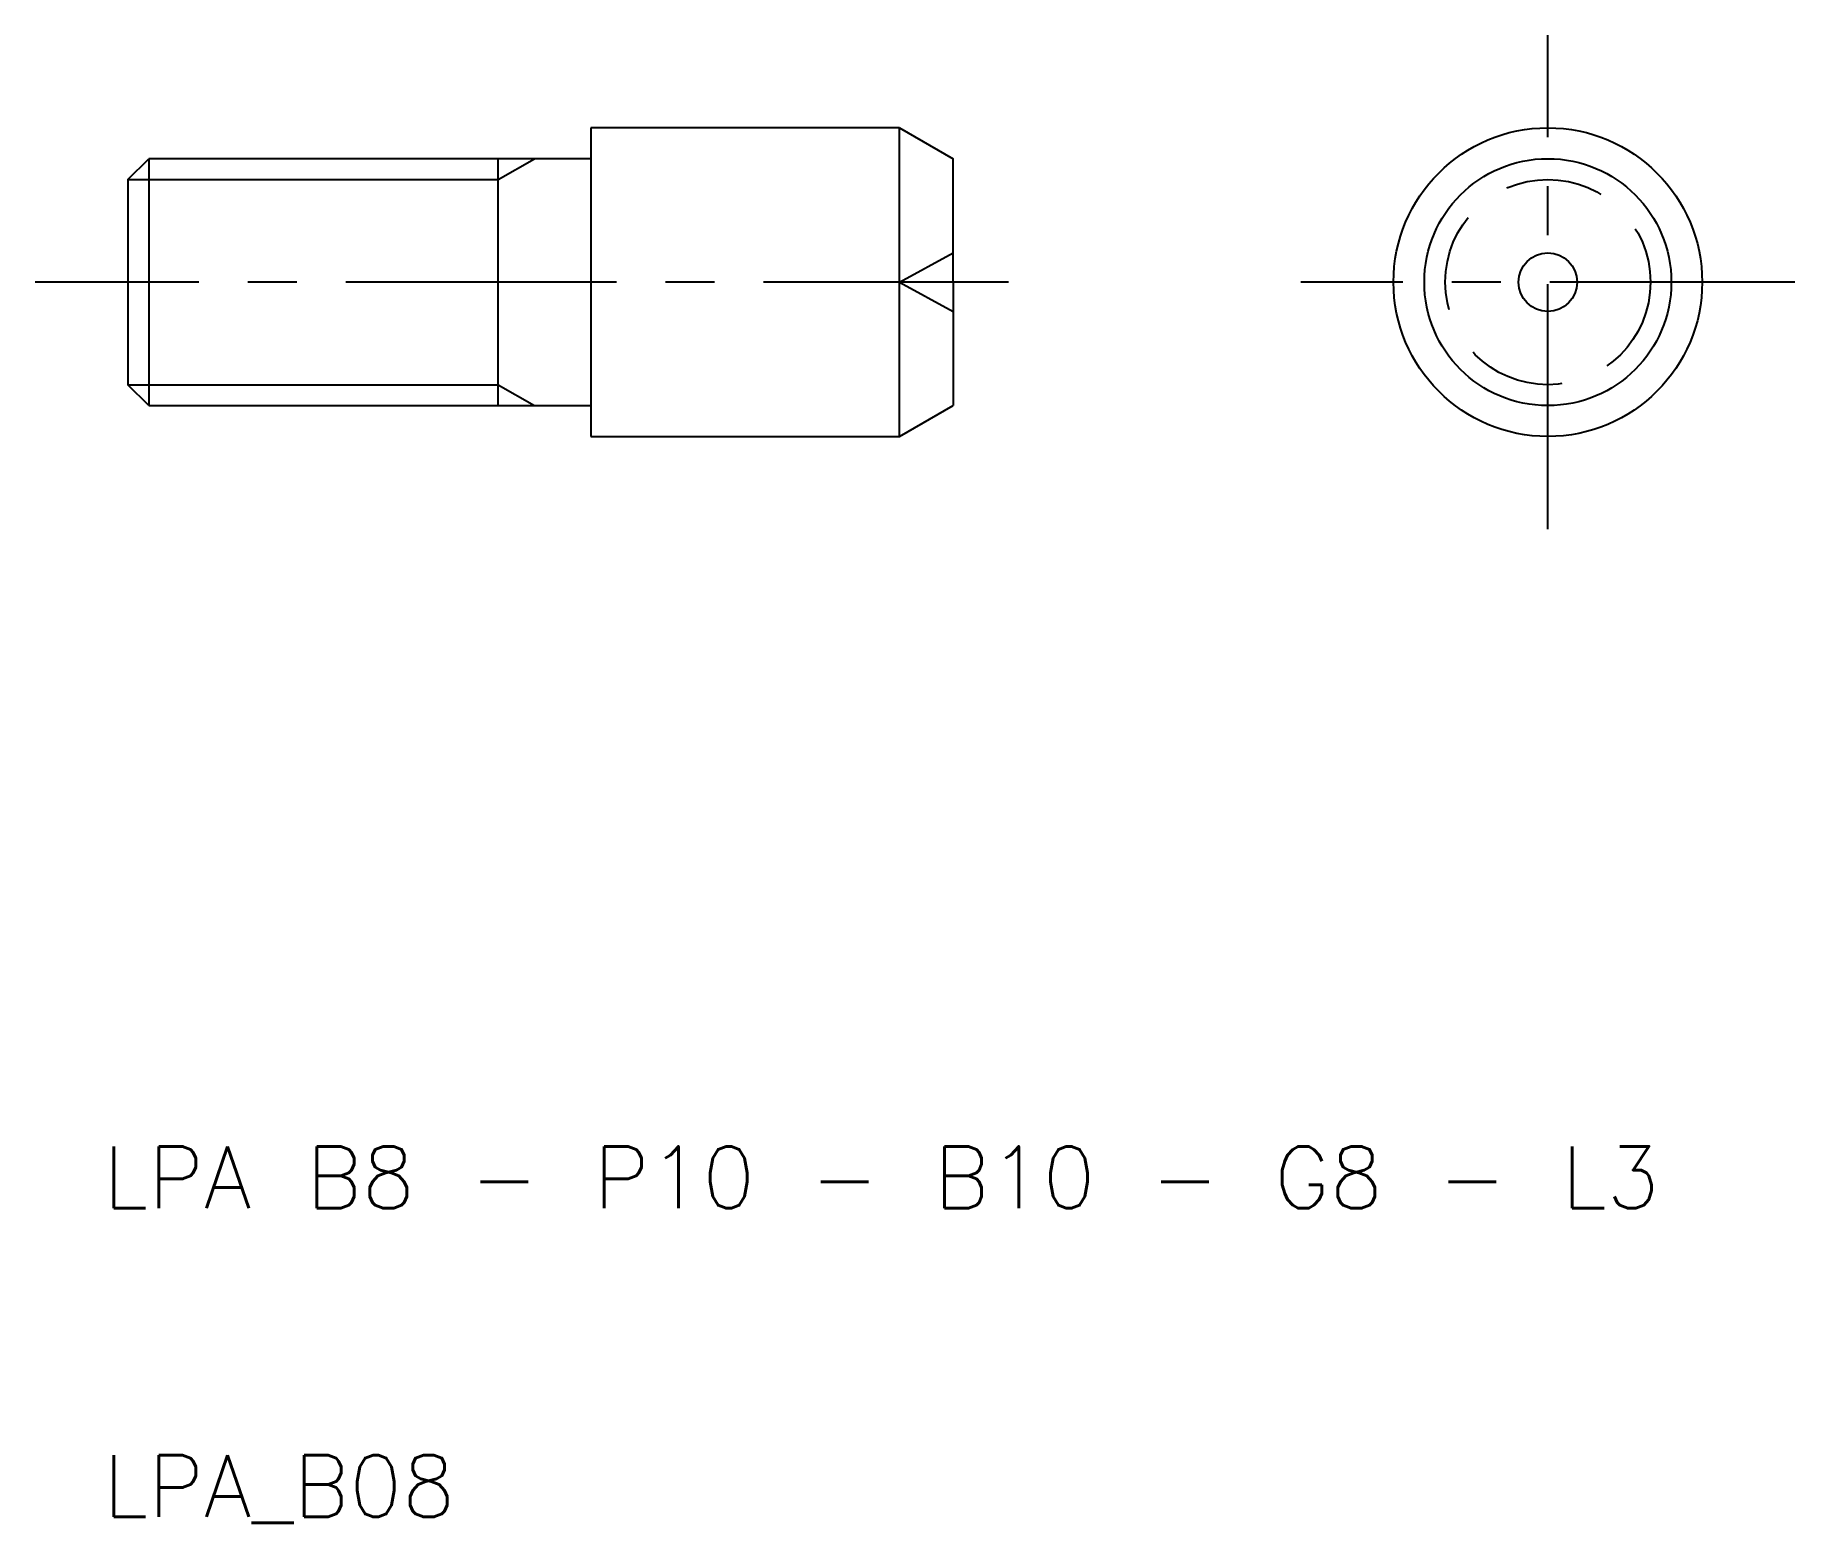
# Model space of a CAD drawing. Extents: x 32 to 89, y 9.8 to 58.
import ezdxf

# ---------------------------------------------------------------- set-up
doc = ezdxf.new("R2010")
doc.units = 0
doc.header["$LTSCALE"] = 0.25
doc.linetypes.add('CENTER', pattern=[50.8, 31.75, -6.35, 6.35, -6.35])
doc.linetypes.add('DASHED', pattern=[19.05, 12.7, -6.35])
doc.layers.get('0').update_dxf_attribs({"linetype": 'CONTINUOUS'})
doc.layers.add('CENTER', color=1, linetype='CENTER')
doc.styles.get("Standard").update_dxf_attribs({"font": 'txt.shx'})

msp = doc.modelspace()

# ---------------------------------------------------------------- linework, layer by layer
for p, q in [((60, 55), (50, 55)), ((50, 55), (50, 45)), ((60, 45), (60, 55)), ((60, 55), (61.732, 54)), ((35, 53.323), (35.676, 54)), ((50, 54), (35.676, 54)), ((35.676, 54), (35.676, 46)), ((47, 46), (47, 54)), ((61.732, 50), (61.732, 54)), ((35, 53.323), (35, 46.676)), ((61.732, 50), (61.732, 46)), ((35.676, 46), (35, 46.676)), ((35.676, 46), (50, 46)), ((60, 45), (61.732, 46)), ((50, 45), (60, 45))]:
    msp.add_line(p, q)
at = {"color": 3}
for p, q in [((47, 53.323), (48.172, 54)), ((35, 53.323), (47, 53.323)), ((35, 46.676), (47, 46.676)), ((47, 46.676), (48.172, 46))]:
    msp.add_line(p, q, dxfattribs=at)
at = {"color": 3, "linetype": 'DASHED'}
for q in [(61.732, 50.949), (61.732, 49.051)]:
    msp.add_line((60, 50), q, dxfattribs=at)
for radius in [5, 4, 0.949]:
    msp.add_circle((81, 50), radius)
msp.add_circle((81, 50), 3.323, dxfattribs=at)
at = {"layer": 'CENTER', "color": 1, "linetype": 'CENTER'}
for p, q in [((81, 42), (81, 58)), ((50, 50), (32, 50)), ((63.528, 50), (50, 50)), ((89, 50), (73, 50))]:
    msp.add_line(p, q, dxfattribs=at)

# ---------------------------------------------------------------- texts
for s, p in [('LPA B8 - P10 - B10 - G8 - L3', (34.202, 20)), ('LPA_B08', (34.202, 10))]:
    msp.add_text(s, height=2).set_placement(p)

doc.saveas('drawing.dxf')
